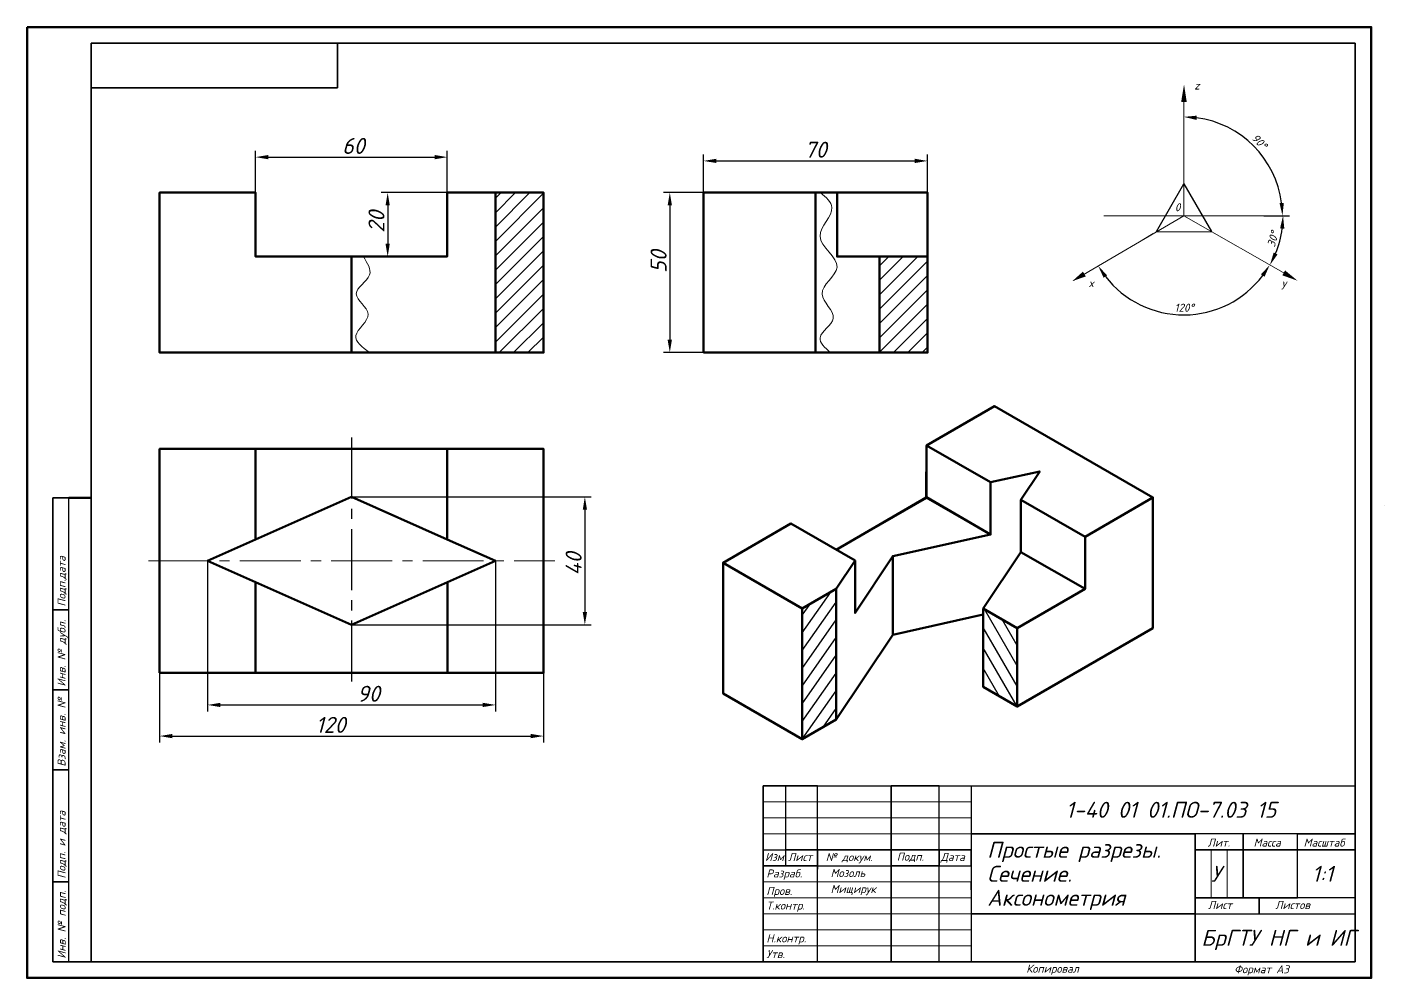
# Model space of a CAD drawing. Header units: millimetres. Extents: x -2 to 3464, y -388 to 765.
# Drawn here: x 570.8 to 995, y 468.1 to 765.1 of the extents above; entities that cross this region are included whole.
import ezdxf

# ---------------------------------------------------------------- set-up
doc = ezdxf.new("R2010")
doc.units = ezdxf.units.MM
doc.linetypes.add('CENTER2', pattern=[28.575, 19.05, -3.175, 3.175, -3.175])
doc.layers.add('MD_Видимые', color=7, linetype='Continuous', lineweight=50)
doc.layers.add('MD_Штриховка', color=7, linetype='Continuous', lineweight=25)
doc.styles.add('2.5мм', font='isocpeur.ttf', dxfattribs={"oblique": 15, "height": 2.5})
doc.styles.get("Standard").update_dxf_attribs({"font": 'isocpeur.ttf', "oblique": 15, "height": 5})
doc.dimstyles.get("Standard").update_dxf_attribs({"dimtxt": 5, "dimasz": 4, "dimexe": 2, "dimexo": 0, "dimgap": 1, "dimtad": 1, "dimtoh": 1, "dimdec": 0, "dimzin": 0, "dimdsep": 46, "dimtxsty": 'Standard', "dimcen": 0, "dimadec": 0, "dimazin": 0, "dimtfac": 1, "dimtdec": 0, "dimtmove": 0, "dimatfit": 3, "dimfxl": 1, "dimtolj": 1, "dimtzin": 0, "dimarcsym": 0})
doc.dimstyles.new('Копия(2) Standard 2.5', dxfattribs={"dimtxt": 2.5, "dimasz": 4, "dimexe": 2, "dimexo": 0, "dimgap": 1, "dimtad": 1, "dimtoh": 1, "dimdec": 0, "dimzin": 0, "dimdsep": 46, "dimtxsty": '2.5мм', "dimcen": 1, "dimadec": 0, "dimazin": 0, "dimtfac": 1, "dimtdec": 0, "dimtofl": 0, "dimtmove": 0, "dimatfit": 3, "dimfxl": 1, "dimtolj": 1, "dimtzin": 0, "dimarcsym": 0})

# ---------------------------------------------------------------- blocks, each defined once
blk = doc.blocks.new('*U50')
at = {"color": 0, "linetype": 'CENTER2', "lineweight": 13, "transparency": 16777216}
blk.add_line((-63.5, 0), (63.5, 0), dxfattribs=at)
blk = doc.blocks.new('*U51')
at = {"color": 0, "linetype": 'CENTER2', "transparency": 16777216}
blk.add_line((0, 38.5), (0, -38.5), dxfattribs=at)
blk = doc.blocks.new('*U52')
at = {"color": 0, "linetype": 'CENTER2', "lineweight": 13, "transparency": 16777216}
blk.add_line((0, 38.5), (0, -38.5), dxfattribs=at)
blk = doc.blocks.new('*D53')
at = {"layer": 'Defpoints', "color": 0, "transparency": 16777216}
for p in [(702.07, 724.49), (642.15, 713.42), (702.07, 713.26)]:
    blk.add_point(p, dxfattribs=at)
at = {"layer": 'MD_Видимые', "color": 0, "lineweight": -2, "transparency": 16777216}
for p, q in [((642.15, 713.42), (642.15, 726.49)), ((702.07, 713.26), (702.07, 726.49)), ((646.15, 724.49), (698.07, 724.49))]:
    blk.add_line(p, q, dxfattribs=at)
at = {"layer": 'MD_Видимые', "color": 0, "transparency": 16777216}
for points in [[(646.15, 725.16), (646.15, 723.82), (642.15, 724.49)], [(698.07, 725.16), (698.07, 723.82), (702.07, 724.49)]]:
    blk.add_solid(points, dxfattribs=at)
at = {"layer": 'MD_Видимые', "color": 0, "lineweight": 13, "transparency": 16777216, "insert": (672.72, 727.99), "char_height": 5, "attachment_point": 5}
blk.add_mtext('\\A1;60', dxfattribs=at)
blk = doc.blocks.new('*D54')
at = {"layer": 'Defpoints', "color": 0, "transparency": 16777216}
for p in [(702.07, 713.42), (683.43, 693.42), (702.02, 693.42)]:
    blk.add_point(p, dxfattribs=at)
at = {"layer": 'MD_Видимые', "color": 0, "lineweight": -2, "transparency": 16777216}
for p, q in [((702.07, 713.42), (681.43, 713.42)), ((683.43, 709.42), (683.43, 697.42)), ((702.02, 693.42), (681.43, 693.42))]:
    blk.add_line(p, q, dxfattribs=at)
at = {"layer": 'MD_Видимые', "color": 0, "transparency": 16777216}
for points in [[(682.76, 709.42), (684.09, 709.42), (683.43, 713.42)], [(682.76, 697.42), (684.09, 697.42), (683.43, 693.42)]]:
    blk.add_solid(points, dxfattribs=at)
at = {"layer": 'MD_Видимые', "color": 0, "lineweight": 13, "transparency": 16777216, "insert": (679.93, 704.28), "char_height": 5, "attachment_point": 5, "rotation": 90}
blk.add_mtext('\\A1;20', dxfattribs=at)
blk = doc.blocks.new('*D56')
at = {"layer": 'Defpoints', "color": 0, "transparency": 16777216}
for p in [(627.15, 598.35), (717.15, 598.35), (717.15, 553.35)]:
    blk.add_point(p, dxfattribs=at)
at = {"layer": 'MD_Видимые', "color": 0, "lineweight": -2, "transparency": 16777216}
for p, q in [((627.15, 598.35), (627.15, 551.35)), ((717.15, 598.35), (717.15, 551.35)), ((631.15, 553.35), (713.15, 553.35))]:
    blk.add_line(p, q, dxfattribs=at)
at = {"layer": 'MD_Видимые', "color": 0, "transparency": 16777216}
for points in [[(631.15, 554.02), (631.15, 552.69), (627.15, 553.35)], [(713.15, 554.02), (713.15, 552.69), (717.15, 553.35)]]:
    blk.add_solid(points, dxfattribs=at)
at = {"layer": 'MD_Видимые', "color": 0, "lineweight": 13, "transparency": 16777216, "insert": (677.44, 556.85), "char_height": 5, "attachment_point": 5}
blk.add_mtext('\\A1;90', dxfattribs=at)
blk = doc.blocks.new('*D57')
at = {"layer": 'Defpoints', "color": 0, "transparency": 16777216}
for p in [(612.15, 563.35), (732.15, 563.35), (732.15, 543.63)]:
    blk.add_point(p, dxfattribs=at)
at = {"layer": 'MD_Видимые', "color": 0, "lineweight": -2, "transparency": 16777216}
for p, q in [((612.15, 563.35), (612.15, 541.63)), ((732.15, 563.35), (732.15, 541.63)), ((616.15, 543.63), (728.15, 543.63))]:
    blk.add_line(p, q, dxfattribs=at)
at = {"layer": 'MD_Видимые', "color": 0, "transparency": 16777216}
for points in [[(616.15, 544.3), (616.15, 542.96), (612.15, 543.63)], [(728.15, 544.3), (728.15, 542.96), (732.15, 543.63)]]:
    blk.add_solid(points, dxfattribs=at)
at = {"layer": 'MD_Видимые', "color": 0, "lineweight": 13, "transparency": 16777216, "insert": (665.62, 547.13), "char_height": 5, "attachment_point": 5}
blk.add_mtext('\\A1;120', dxfattribs=at)
blk = doc.blocks.new('*D58')
at = {"layer": 'Defpoints', "color": 0, "transparency": 16777216}
for p in [(672.15, 618.35), (672.15, 578.35), (745.05, 578.35)]:
    blk.add_point(p, dxfattribs=at)
at = {"layer": 'MD_Видимые', "color": 0, "lineweight": -2, "transparency": 16777216}
for p, q in [((672.15, 618.35), (747.05, 618.35)), ((745.05, 614.35), (745.05, 582.35)), ((672.15, 578.35), (747.05, 578.35))]:
    blk.add_line(p, q, dxfattribs=at)
at = {"layer": 'MD_Видимые', "color": 0, "transparency": 16777216}
for points in [[(744.39, 614.35), (745.72, 614.35), (745.05, 618.35)], [(744.39, 582.35), (745.72, 582.35), (745.05, 578.35)]]:
    blk.add_solid(points, dxfattribs=at)
at = {"layer": 'MD_Видимые', "color": 0, "lineweight": 13, "transparency": 16777216, "insert": (741.55, 597.4), "char_height": 5, "attachment_point": 5, "rotation": 90}
blk.add_mtext('\\A1;40', dxfattribs=at)
blk = doc.blocks.new('*D55')
at = {"layer": 'Defpoints', "color": 0, "transparency": 16777216}
for p in [(852.15, 723.31), (782.15, 713.42), (852.15, 713.42)]:
    blk.add_point(p, dxfattribs=at)
at = {"layer": 'MD_Видимые', "color": 0, "lineweight": -2, "transparency": 16777216}
for p, q in [((782.15, 713.42), (782.15, 725.31)), ((786.15, 723.31), (848.15, 723.31)), ((852.15, 713.42), (852.15, 725.31))]:
    blk.add_line(p, q, dxfattribs=at)
at = {"layer": 'MD_Видимые', "color": 0, "transparency": 16777216}
for points in [[(786.15, 723.98), (786.15, 722.65), (782.15, 723.31)], [(848.15, 723.98), (848.15, 722.65), (852.15, 723.31)]]:
    blk.add_solid(points, dxfattribs=at)
at = {"layer": 'MD_Видимые', "color": 0, "lineweight": 13, "transparency": 16777216, "insert": (817.15, 726.81), "char_height": 5, "attachment_point": 5}
blk.add_mtext('\\A1;70', dxfattribs=at)
blk = doc.blocks.new('*D59')
at = {"layer": 'Defpoints', "color": 0, "transparency": 16777216}
for p in [(782.15, 713.42), (771.59, 663.42), (782.15, 663.42)]:
    blk.add_point(p, dxfattribs=at)
at = {"layer": 'MD_Видимые', "color": 0, "lineweight": -2, "transparency": 16777216}
for p, q in [((782.15, 713.42), (769.59, 713.42)), ((771.59, 709.42), (771.59, 667.42)), ((782.15, 663.42), (769.59, 663.42))]:
    blk.add_line(p, q, dxfattribs=at)
at = {"layer": 'MD_Видимые', "color": 0, "transparency": 16777216}
for points in [[(770.92, 709.42), (772.26, 709.42), (771.59, 713.42)], [(770.92, 667.42), (772.26, 667.42), (771.59, 663.42)]]:
    blk.add_solid(points, dxfattribs=at)
at = {"layer": 'MD_Видимые', "color": 0, "lineweight": 13, "transparency": 16777216, "insert": (768.09, 691.82), "char_height": 5, "attachment_point": 5, "rotation": 90}
blk.add_mtext('\\A1;50', dxfattribs=at)
blk = doc.blocks.new('*D60')
at = {"layer": 'Defpoints', "color": 0, "transparency": 16777216}
for p in [(932.16, 706.18), (932.24, 706.18), (957.24, 706.18), (961.37, 695.66), (966.89, 686.36)]:
    blk.add_point(p, dxfattribs=at)
at = {"layer": 'MD_Видимые', "color": 0, "lineweight": -2, "transparency": 16777216}
blk.add_line((957.24, 706.18), (965.21, 706.18), dxfattribs=at)
blk.add_arc((932.16, 706.18), 31.04, 337.6722, 352.6118, dxfattribs=at)
at = {"layer": 'MD_Видимые', "color": 0, "transparency": 16777216}
for points in [[(962.28, 702.23), (963.61, 702.14), (963.21, 706.18)], [(961.48, 694.09), (960.28, 694.68), (959.12, 690.79)]]:
    blk.add_solid(points, dxfattribs=at)
at = {"layer": 'MD_Видимые', "color": 0, "lineweight": 13, "transparency": 16777216, "insert": (960.02, 698.88), "char_height": 2.5, "attachment_point": 5, "rotation": 75.3272, "style": '2.5мм'}
blk.add_mtext('\\A1;30°', dxfattribs=at)
blk = doc.blocks.new('*D61')
at = {"layer": 'Defpoints', "color": 0, "transparency": 16777216}
for p in [(932.16, 706.18), (932.16, 706.18), (905.45, 690.5), (966.89, 686.36), (921.75, 677)]:
    blk.add_point(p, dxfattribs=at)
at = {"layer": 'MD_Видимые', "color": 0, "lineweight": -2, "transparency": 16777216}
blk.add_arc((932.16, 706.18), 30.97, 217.8026, 322.8797, dxfattribs=at)
at = {"layer": 'MD_Видимые', "color": 0, "transparency": 16777216}
for points in [[(907.14, 686.82), (908.24, 687.57), (905.45, 690.5)], [(956.31, 687.85), (957.42, 687.12), (959.06, 690.82)]]:
    blk.add_solid(points, dxfattribs=at)
at = {"layer": 'MD_Видимые', "color": 0, "lineweight": 13, "transparency": 16777216, "insert": (932.34, 677.45), "char_height": 2.5, "attachment_point": 5, "rotation": 0.3411, "style": '2.5мм'}
blk.add_mtext('\\A1;120°', dxfattribs=at)
blk = doc.blocks.new('*D62')
at = {"layer": 'Defpoints', "color": 0, "lineweight": -2, "transparency": 16777216}
for p in [(932.25, 745.72), (947.64, 732.9), (932.16, 706.18), (932.24, 706.18), (957.24, 706.18)]:
    blk.add_point(p, dxfattribs=at)
at = {"layer": 'MD_Видимые', "color": 0, "lineweight": -2, "transparency": 16777216}
blk.add_line((957.24, 706.18), (965.04, 706.18), dxfattribs=at)
blk.add_arc((932.16, 706.18), 30.88, 7.4268, 82.4517, dxfattribs=at)
for points in [[(936.18, 736.12), (936.27, 737.45), (932.23, 737.06)], [(963.45, 710.21), (962.12, 710.13), (963.04, 706.18)]]:
    blk.add_solid(points, dxfattribs=at)
at = {"layer": 'MD_Видимые', "color": 0, "lineweight": 13, "transparency": 16777216, "insert": (955.82, 729.37), "char_height": 2.5, "attachment_point": 5, "rotation": 314.4264, "style": '2.5мм'}
blk.add_mtext('\\A1;90°', dxfattribs=at)

msp = doc.modelspace()

# ---------------------------------------------------------------- hatches: boundary and pattern name
at = {"layer": 'MD_Штриховка'}
h = msp.add_hatch(dxfattribs=at)
h.set_pattern_fill('ANSI31', color=256, style=0)
h.set_pattern_definition([(45, (578.6082, 487.8262), (-2.245064, 2.245064), [])])
h.paths.add_polyline_path([(732.203, 663.226), (732.203, 713.226), (717.203, 713.226), (717.203, 663.226)], flags=0)
h = msp.add_hatch(dxfattribs=at)
h.set_pattern_fill('ANSI31', color=256, style=0)
h.set_pattern_definition([(45, (558.332, 488.0165), (-2.245064, 2.245064), [])])
h.paths.add_polyline_path([(837.146, 693.416), (837.146, 663.416), (852.146, 663.416), (852.146, 693.416)], flags=0)
h = msp.add_hatch(dxfattribs=at)
h.set_pattern_fill('ANSI31', color=256, angle=10, style=0)
h.set_pattern_definition([(55, (812.9624, 542.6378), (-2.6008, 1.8211), [])])
h.paths.add_polyline_path([(823.569, 548.762), (823.569, 589.586), (812.962, 583.463), (812.962, 542.638)], flags=0)
h = msp.add_hatch(dxfattribs=at)
h.set_pattern_fill('ANSI31', color=256, angle=75, style=0)
h.set_pattern_definition([(120, (825.9764, 595.8286), (-2.74963, -1.5875), [])])
h.paths.add_polyline_path([(869.531, 583.463), (869.531, 558.968), (880.138, 552.844), (880.138, 577.339)], flags=0)

# ---------------------------------------------------------------- linework, layer by layer
for p, q in [((995.023, 615.577), (995.023, 615.577)), ((865.778, 523.097), (865.778, 518.097)), ((865.778, 513.097), (865.778, 503.097)), ((935.778, 505.597), (935.778, 510.597)), ((935.778, 510.597), (935.778, 505.597)), ((865.778, 503.097), (865.778, 505.597)), ((865.778, 505.597), (865.778, 503.097)), ((935.778, 508.097), (935.778, 503.097)), ((817.778, 503.097), (817.778, 502.097)), ((935.778, 498.097), (935.778, 503.097)), ((935.778, 503.097), (935.778, 493.097)), ((935.778, 503.097), (935.778, 498.097)), ((817.778, 498.097), (817.778, 499.597)), ((865.778, 495.597), (865.778, 498.097)), ((865.778, 498.097), (865.778, 495.597)), ((935.778, 490.597), (935.778, 495.597)), ((935.778, 495.597), (935.778, 490.597)), ((935.778, 488.097), (935.778, 489.433))]:
    msp.add_line(p, q)
at = {"lineweight": 13}
for p, q in [((800.778, 523.097), (865.778, 523.097)), ((865.778, 518.097), (800.778, 518.097))]:
    msp.add_line(p, q, dxfattribs=at)
msp.add_lwpolyline([(590.778, 473.097), (985.778, 473.097), (985.778, 760.097), (590.778, 760.097)], close=True)
for points in [[(590.778, 760.097), (590.778, 746.097)], [(590.778, 746.097), (597.778, 746.097), (667.778, 746.097), (667.778, 760.097)], [(590.778, 473.097), (578.778, 473.097), (578.778, 618.097), (590.778, 618.097)], [(578.778, 473.097), (583.778, 473.097), (583.778, 618.097)], [(578.778, 558.097), (583.778, 558.097), (583.778, 583.097), (578.778, 583.097)], [(612.146, 563.355), (732.146, 563.355)], [(985.778, 473.097), (985.778, 493.097), (985.778, 562.58)], [(578.778, 533.097), (583.778, 533.097)], [(985.778, 528.097), (985.778, 513.097), (865.778, 513.097)], [(985.778, 473.097), (985.778, 528.097)], [(800.778, 513.097), (800.778, 508.097), (865.778, 508.097)], [(800.778, 508.097), (800.778, 503.097), (865.778, 503.097)], [(578.778, 498.097), (583.778, 498.097)]]:
    msp.add_lwpolyline(points)
at = {"lineweight": 30}
msp.add_lwpolyline([(985.778, 473.097), (800.778, 473.097), (800.778, 528.097), (985.778, 528.097)], close=True, dxfattribs=at)
at = {"lineweight": 25}
for points in [[(800.778, 473.097), (817.778, 473.097), (817.778, 528.097)], [(800.778, 473.097), (840.778, 473.097), (840.778, 528.097)], [(800.778, 528.097), (807.778, 528.097), (807.778, 503.097)], [(800.778, 528.097), (800.778, 473.097), (800.778, 528.097)], [(840.778, 473.097), (855.778, 473.097), (855.778, 528.097)], [(800.778, 473.097), (935.778, 473.097), (935.778, 513.097)], [(950.778, 493.097), (950.778, 493.097), (950.778, 513.097)], [(967.778, 493.097), (967.778, 508.097), (967.778, 513.097)], [(800.778, 503.097), (865.778, 503.097), (865.778, 508.097), (807.778, 508.097), (807.778, 503.097), (800.778, 503.097), (800.778, 508.097), (807.778, 508.097)], [(985.778, 493.097), (985.778, 508.097), (935.778, 508.097)], [(985.778, 488.097), (985.778, 493.097), (935.778, 493.097)], [(935.778, 488.097), (955.778, 488.097), (955.778, 493.097)], [(865.778, 488.097), (935.778, 488.097), (985.778, 488.097)]]:
    msp.add_lwpolyline(points, dxfattribs=at)
at = {"lineweight": 15}
msp.add_lwpolyline([(865.778, 528.097), (865.778, 473.097)], dxfattribs=at)
at = {"lineweight": 13}
for points in [[(865.778, 513.097), (800.778, 513.097)], [(800.778, 503.097), (800.778, 498.097), (865.778, 498.097)], [(800.778, 498.097), (800.778, 493.097), (865.778, 493.097)], [(985.778, 488.097), (865.778, 488.097), (800.778, 488.097)], [(800.778, 473.097), (800.778, 478.097), (865.778, 478.097), (800.778, 478.097), (800.778, 483.097), (865.778, 483.097)]]:
    msp.add_lwpolyline(points, dxfattribs=at)
at = {"layer": 'MD_Видимые', "lineweight": 13}
for p, q in [((932.164, 706.177), (932.248, 745.718)), ((932.164, 706.177), (897.685, 685.95)), ((932.164, 706.177), (907.164, 706.177)), ((932.164, 706.177), (966.889, 686.358)), ((932.236, 706.177), (957.236, 706.177)), ((919.226, 698.587), (922.676, 700.611)), ((940.778, 493.097), (940.778, 508.097)), ((945.778, 493.097), (945.778, 508.097))]:
    msp.add_line(p, q, dxfattribs=at)
at = {"layer": 'MD_Видимые', "lineweight": 30}
for p, q in [((923.714, 701.22), (932.164, 716.177)), ((932.164, 716.177), (940.849, 701.22)), ((923.539, 701.117), (940.849, 701.22))]:
    msp.add_line(p, q, dxfattribs=at)
at = {"layer": 'MD_Видимые'}
for p, q in [((852.146, 663.416), (852.146, 693.416)), ((732.146, 663.416), (717.146, 663.416))]:
    msp.add_line(p, q, dxfattribs=at)
at = {"layer": 'MD_Видимые', "lineweight": 60}
for p, q in [((782.146, 663.416), (817.146, 663.416)), ((880.138, 577.339), (901.351, 589.586)), ((869.531, 581.578), (869.531, 583.463))]:
    msp.add_line(p, q, dxfattribs=at)
at = {"layer": 'MD_Видимые', "lineweight": 50}
msp.add_line((583.778, 618.097), (590.778, 618.097), dxfattribs=at)
at = {"layer": 'MD_Видимые'}
msp.add_lwpolyline([(570.778, 765.097), (990.778, 765.097), (990.778, 468.097), (570.778, 468.097)], close=True, dxfattribs=at)
at = {"layer": 'MD_Видимые', "lineweight": 30}
for points in [[(578.778, 473.097), (583.778, 473.097), (583.778, 618.097), (578.778, 618.097), (578.778, 583.097), (583.778, 583.097), (578.778, 583.097), (578.778, 558.097), (583.778, 558.097), (578.778, 558.097), (578.778, 533.097), (583.778, 533.097), (578.778, 533.097), (578.778, 498.097), (583.778, 498.097), (578.778, 498.097), (578.778, 473.097), (590.778, 473.097), (590.778, 760.097), (667.778, 760.097), (667.778, 746.097), (590.778, 746.097), (590.778, 760.097), (985.778, 760.097), (985.778, 473.097), (590.778, 473.097)], [(800.778, 473.097), (800.778, 528.097), (865.778, 528.097), (865.778, 473.097), (855.778, 473.097), (855.778, 528.097), (840.778, 528.097), (840.778, 473.097), (817.778, 473.097), (817.778, 528.097), (800.778, 528.097), (800.778, 473.097), (817.778, 473.097)], [(807.778, 528.097), (807.778, 503.097), (800.778, 503.097), (800.778, 508.097), (807.778, 508.097), (817.778, 508.097), (817.778, 503.097), (807.778, 503.097), (840.778, 503.097), (840.778, 508.097), (817.778, 508.097), (855.778, 508.097), (855.778, 503.097), (840.778, 503.097), (865.778, 503.097), (865.778, 508.097), (855.778, 508.097)], [(865.778, 513.097), (935.778, 513.097), (935.778, 488.097), (865.778, 488.097), (935.778, 488.097), (935.778, 473.097), (935.778, 488.097), (985.778, 488.097), (985.778, 493.097), (935.778, 493.097), (955.778, 493.097), (955.778, 488.097), (955.778, 493.097), (967.778, 493.097), (967.778, 513.097), (985.778, 513.097), (935.778, 513.097), (935.778, 508.097), (985.778, 508.097), (950.778, 508.097), (950.778, 513.097), (950.778, 493.097), (935.778, 493.097)]]:
    msp.add_lwpolyline(points, dxfattribs=at)
at = {"layer": 'MD_Видимые'}
for points in [[(932.248, 741.718, 1.75, 0, 0), (932.271, 747.22, 0, 0, 0)], [(901.135, 687.974, 1.75, 0, 0), (897.391, 685.778, 0, 0, 0)], [(963.415, 688.34, 1.75, 0, 0), (967.76, 685.87, 0, 0, 0)]]:
    msp.add_lwpolyline(points, format="xyseb", dxfattribs=at)
at = {"layer": 'MD_Видимые', "lineweight": 60}
for points in [[(612.146, 663.416), (612.146, 713.416), (642.146, 713.416), (642.146, 693.416), (672.146, 693.416), (672.146, 663.416), (612.146, 663.416), (732.146, 663.416), (732.146, 713.416), (717.146, 713.416), (717.146, 663.416), (732.146, 663.416), (732.146, 713.416), (702.07, 713.416), (702.018, 693.416), (672.146, 693.416)], [(782.146, 663.416), (782.146, 713.416), (852.146, 713.416), (852.146, 663.416), (817.146, 663.416), (817.146, 713.416), (823.836, 713.416), (823.836, 693.416), (852.146, 693.416), (837.146, 693.416), (837.146, 663.416), (852.146, 663.416)], [(880.138, 577.339), (880.138, 552.844), (922.564, 577.339), (922.564, 618.164), (901.351, 605.916), (901.351, 589.586), (881.296, 601.123), (901.351, 589.586), (901.351, 605.916), (881.296, 617.453), (901.351, 605.916), (922.564, 618.164), (873.066, 646.741), (851.802, 634.419), (871.81, 622.909), (871.81, 606.579), (851.685, 618.156), (851.802, 634.419), (851.802, 618.089), (823.543, 601.849)], [(612.146, 563.355), (612.146, 633.355), (732.146, 633.355), (732.146, 563.355), (612.146, 563.355)], [(642.146, 563.355), (642.146, 591.688), (627.146, 598.355), (642.146, 605.021), (642.146, 633.355), (642.146, 605.021), (672.146, 618.355), (702.07, 605.055), (702.07, 633.355), (702.07, 605.055), (717.146, 598.355), (702.095, 591.665), (702.146, 563.355), (702.095, 591.665), (672.146, 578.355), (642.146, 591.688), (642.146, 563.355), (642.146, 591.688), (627.146, 598.355)], [(823.543, 601.849), (851.685, 618.156), (871.81, 606.579), (841.247, 599.793), (841.247, 575.298), (869.531, 581.578), (869.531, 558.968), (880.138, 552.844), (880.138, 577.339), (869.531, 583.463), (881.296, 601.123), (881.296, 617.453), (887.209, 626.329), (871.81, 622.909), (851.802, 634.419), (851.802, 618.224), (871.81, 606.579)], [(812.962, 542.638), (788.214, 556.927), (788.214, 597.751), (812.962, 583.463), (812.962, 542.638), (823.569, 548.762), (823.569, 589.586), (812.962, 583.463), (788.214, 597.751), (809.427, 609.999), (829.462, 598.432), (823.569, 589.586), (823.569, 548.762), (841.247, 575.298), (841.247, 599.793), (829.462, 582.102), (829.462, 598.432)]]:
    msp.add_lwpolyline(points, dxfattribs=at)
at = {"layer": 'MD_Видимые', "lineweight": 13}
for points in [[(818.72, 713.416), (822.259, 708.782), (818.532, 699.759), (823.85, 690.1), (819.154, 681.698), (822.676, 674.124), (818.541, 668.08), (821.834, 663.416)], [(675.83, 693.416), (677.767, 687.671), (673.615, 681.793), (677.352, 675.432), (673.477, 668.725), (677.779, 663.416)]]:
    msp.add_spline(points, degree=3, dxfattribs=at)

# ---------------------------------------------------------------- block references
at = {"linetype": 'CENTER2'}
msp.add_blockref('*U51', (672.146, 598.355), dxfattribs=at)
at = {"linetype": 'CENTER2', "lineweight": 13}
for name in ['*U52', '*U50']:
    msp.add_blockref(name, (672.146, 598.355), dxfattribs=at)

# ---------------------------------------------------------------- texts
at = {"style": '2.5мм', "oblique": 15}
for s, p in [('Подп.дата', (582.778, 584.097)), ('Инв. № дубл.', (582.778, 559.097)), ('Взам. инв. №', (582.778, 534.097)), ('Подп. и дата', (582.778, 499.097)), ('Инв. № подп.', (582.813, 474.096))]:
    msp.add_text(s, height=2.5, rotation=90, dxfattribs=at).set_placement(p)
for s, p in [('Изм.', (801.365, 504.617)), ('Лист', (808.551, 504.597))]:
    msp.add_text(s, height=2.5, dxfattribs=at).set_placement(p)
at = {"char_height": 5, "attachment_point": 1}
for s, width, insert in [('1-40 01 01.ПО-7.03 15', 120, (895.336, 523.097)), ('Простые разрезы.', 70, (870.778, 510.597)), ('Сечение.', 70, (870.778, 503.097)), ('У', 5, (940.778, 503.097)), ('1:1', 18, (972.253, 503.097)), ('Аксонометрия', 70, (870.778, 495.597)), ('БрГТУ НГ и ИГ', 55, (937.66, 483.097))]:
    msp.add_mtext_dynamic_manual_height_columns(s, width=width, gutter_width=25, heights=[0], dxfattribs=dict(at, insert=insert))
at = {"char_height": 2.5, "attachment_point": 1, "style": '2.5мм'}
for s, width, heights, insert in [('Лит.', 15, [0], (939.641, 511.597)), ('Масса', 17, [0], (954.006, 511.597)), ('Масштаб', 18, [0], (969.649, 511.597)), ('\\pxi-3,l4,t3;№^Iдокум.', 23, [2.413], (817.828, 507.057)), ('Подп.', 15, [0], (842.529, 507.2)), ('Разраб.', 17, [0], (801.778, 501.956)), ('Мозоль', 23, [0], (821.844, 502.097)), ('Пров.', 17, [0], (801.778, 496.487)), ('Мищирук', 23, [0], (821.844, 497.097)), ('Т.контр.', 16, [0], (801.778, 491.922)), ('Лист', 20, [0], (939.747, 492.097)), ('Листов', 30, [0], (960.778, 492.097)), ('Н.контр.', 16, [0], (801.778, 481.681)), ('Утв.', 16, [0], (801.778, 476.772))]:
    msp.add_mtext_dynamic_manual_height_columns(s, width=width, gutter_width=12.5, heights=heights, dxfattribs=dict(at, insert=insert))
at = {"insert": (856.251, 507.106), "char_height": 2.5, "attachment_point": 1, "style": '2.5мм'}
msp.add_mtext('Дата', dxfattribs=at)
at = {"layer": 'MD_Видимые', "char_height": 2.5, "attachment_point": 1, "style": '2.5мм'}
for s, width, insert in [('z', 4.70425, (935.489, 748.12)), ('0', 2.81926, (929.413, 710.078)), ('x', 5.08322, (902.395, 686.376)), ('y', 7.21091, (962.685, 686.396)), ('Копировал', 19.92422, (882.963, 472.207)), ('Формат А3', 48.12565, (947.947, 472.022))]:
    msp.add_mtext_dynamic_manual_height_columns(s, width=width, gutter_width=12.5, heights=[0], dxfattribs=dict(at, insert=insert))

# ---------------------------------------------------------------- dimensions: what is measured, and where the dimension line sits
at = {"layer": 'MD_Видимые', "lineweight": 13}
dim = msp.add_angular_dim_2l(base=(947.642, 732.898), line1=((932.236, 706.177), (957.236, 706.177)), line2=((932.164, 706.177), (932.248, 745.718)), dimstyle='Standard', override={"dimtxsty": '2.5мм'}, dxfattribs=at)
dim.commit()
dim.dimension.update_dxf_attribs({"geometry": '*D62', "text_midpoint": (954.217, 727.793), "dimtype": 162})
for base, p1, p2, picture, middle in [((702.07, 724.489), (642.146, 713.416), (702.07, 713.262), '*D53', (672.716, 724.489)), ((852.146, 723.314), (782.146, 713.416), (852.146, 713.416), '*D55', (817.146, 723.314)), ((717.146, 553.355), (627.146, 598.355), (717.146, 598.355), '*D56', (677.441, 553.355)), ((732.146, 543.63), (612.146, 563.355), (732.146, 563.355), '*D57', (665.616, 543.63))]:
    dim = msp.add_linear_dim(base=base, p1=p1, p2=p2, dimstyle='Standard', dxfattribs=at)
    dim.commit()
    dim.dimension.update_dxf_attribs({"geometry": picture, "text_midpoint": middle, "dimtype": 160})
for base, p1, p2, picture, middle in [((683.426, 693.416), (702.07, 713.416), (702.018, 693.416), '*D54', (683.426, 704.276)), ((771.591, 663.416), (782.146, 713.416), (782.146, 663.416), '*D59', (771.591, 691.818)), ((745.052, 578.355), (672.146, 618.355), (672.146, 578.355), '*D58', (745.052, 597.397))]:
    dim = msp.add_linear_dim(base=base, p1=p1, p2=p2, angle=90, dimstyle='Standard', dxfattribs=at)
    dim.commit()
    dim.dimension.update_dxf_attribs({"geometry": picture, "text_midpoint": middle, "dimtype": 160})
dim = msp.add_angular_dim_2l(base=(921.753, 677.005), line1=((932.164, 706.177), (966.889, 686.358)), line2=((932.164, 706.177), (905.448, 690.504)), dimstyle='Копия(2) Standard 2.5', dxfattribs=at)
dim.commit()
dim.dimension.update_dxf_attribs({"geometry": '*D61', "text_midpoint": (932.335, 677.453)})
dim = msp.add_angular_dim_2l(base=(961.369, 695.657), line1=((932.164, 706.177), (966.889, 686.358)), line2=((932.236, 706.177), (957.236, 706.177)), dimstyle='Копия(2) Standard 2.5', dxfattribs=at)
dim.commit()
dim.dimension.update_dxf_attribs({"geometry": '*D60', "text_midpoint": (962.193, 698.314), "dimtype": 162})

doc.saveas('drawing.dxf')
